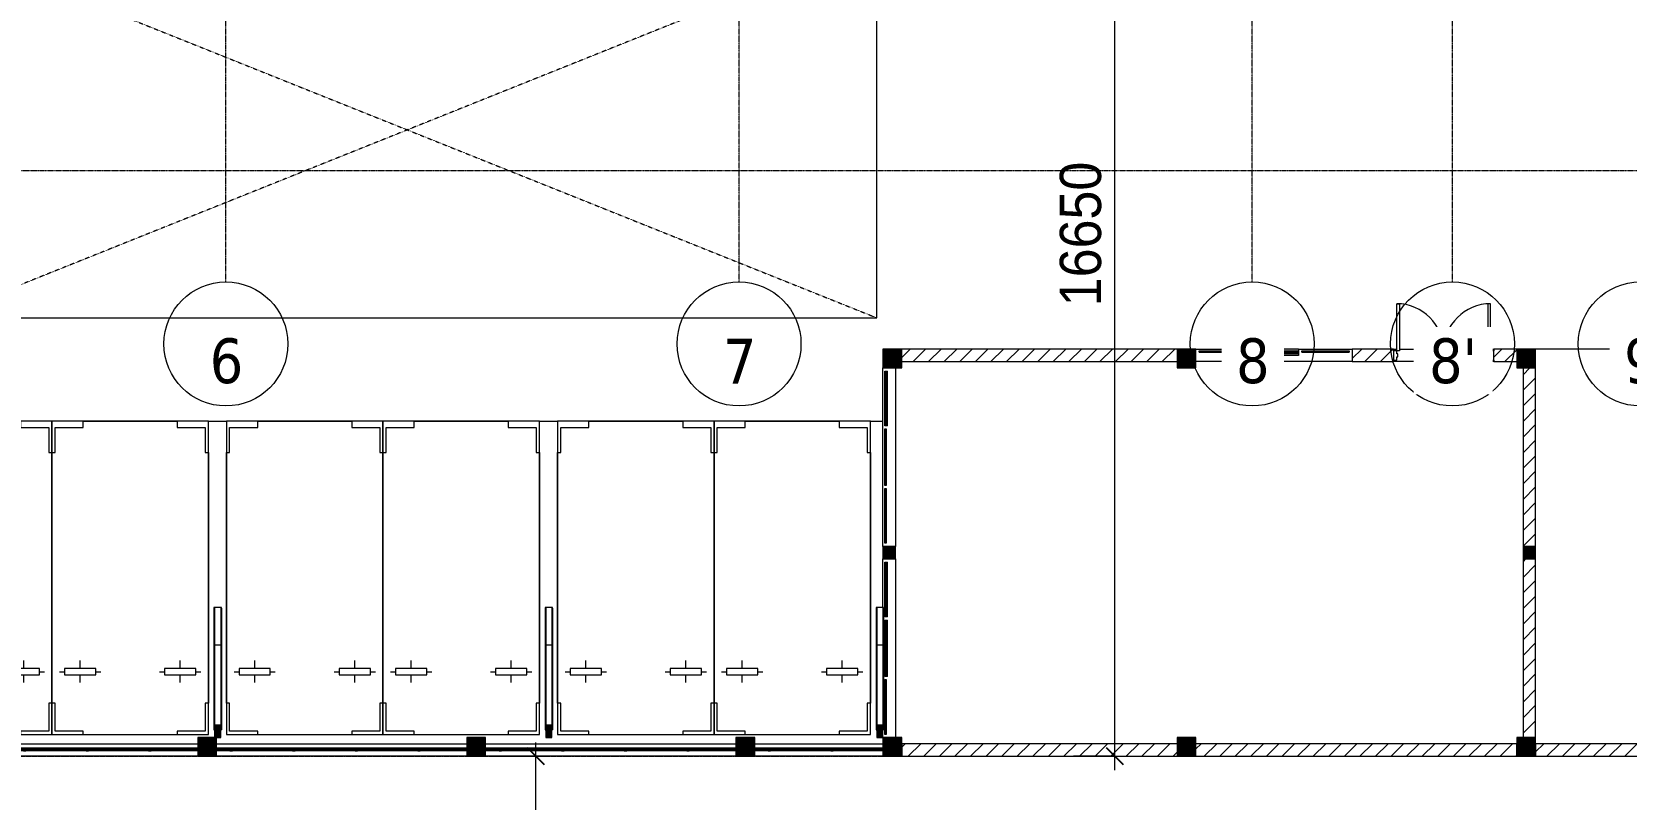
# Model space of a CAD drawing. Header units: millimetres. Extents: x 5356 to 209803, y -16346 to 109894.
# Drawn here: x 57853 to 83328, y 7204 to 19453 of the extents above; entities that cross this region are included whole.
import ezdxf

# ---------------------------------------------------------------- set-up
doc = ezdxf.new("R2010")
doc.units = ezdxf.units.MM
for name, pattern in [('Dash', [6, 3, -3]), ('Double dash', [41.999998, 12, -6, 6, -6, 6, -6]), ('Grid Line', [22.225, 12.7, -3.175, 3.175, -3.175])]:
    doc.linetypes.add(name, pattern=pattern)
for name, color, linetype, lineweight in [('A-ANNO-DIMS', 211, 'Continuous', 9), ('A-ANNO-DIMS-220', 211, 'Continuous', 9), ('A-DOOR', 31, 'Continuous', 9), ('A-DOOR-FRAM', 31, 'Continuous', 9), ('A-FLOR', 192, 'Continuous', 9), ('A-FLOR-HRAL', 11, 'Continuous', 9), ('A-GLAZ-CWMG', 51, 'Continuous', 9), ('A-GLAZ-CWMG-1', 51, 'Continuous', 18), ('A-WALL', 113, 'Continuous', 9), ('A-WALL-3', 113, 'Continuous', 18), ('A-WALL-PATT-3', 111, 'Continuous', 9), ('C-PRKG', 70, 'Continuous', 9), ('C-PRKG-HDLN', 70, 'Dash', 9), ('C-PROP-LINE', 91, 'Double dash', 18), ('S-COLS', 52, 'Continuous', 9), ('S-COLS-1', 254, 'Continuous', 5), ('S-COLS-3', 9, 'Continuous', 9), ('S-COLS-4', 52, 'Continuous', 18), ('S-COLS-HDLN', 52, 'Dash', 9), ('S-GRID-1', 1, 'Grid Line', 9), ('S-GRID-IDEN', 1, 'Continuous', 9)]:
    doc.layers.add(name, color=color, linetype=linetype, lineweight=lineweight)
doc.styles.add('Arial_2', font='arial_0.ttf', dxfattribs={"width": 0.9, "height": 660})
doc.styles.add('Tahoma_B', font='tahomabd_0.ttf', dxfattribs={"height": 715})
doc.dimstyles.new('1_Dim_chi_tiet_khu_đất_2', dxfattribs={"dimscale": 304.8, "dimtxt": 673.371204, "dimasz": 0.866142, "dimexe": 0.721785, "dimexo": 0.0625, "dimgap": 0.072178, "dimtad": 1, "dimdec": 0, "dimrnd": 5, "dimzin": 0, "dimdsep": 46, "dimtxsty": 'Arial_2', "dimblk1": 'OBLIQUE', "dimblk2": 'OBLIQUE', "dimsah": 1, "dimcen": 0.09, "dimdle": 0.721785, "dimazin": 0, "dimtfac": 1, "dimtdec": 4, "dimtix": 1, "dimtmove": 0, "dimatfit": 3, "dimfxl": 2.165354, "dimfxlon": 1, "dimtvp": 1, "dimtolj": 1, "dimtzin": 0, "dimarcsym": 2})
pattern_1 = [(45, (0, 0), (-124.4508, 124.4508), [])]

# ---------------------------------------------------------------- blocks, each defined once
blk = doc.blocks.new('BAI XE PCCC - BAI XE PCCC-V180-TKCS_MB ĐỊNH VỊ MỐC TỌA ĐỘ CÔNG TRÌNH')
at = {"layer": 'C-PRKG'}
for p, q in [((0, 6000), (0, 0)), ((15000, 6000), (0, 6000)), ((15000, 0), (15000, 6000)), ((0, 0), (15000, 0))]:
    blk.add_line(p, q, dxfattribs=at)
at = {"layer": 'C-PRKG-HDLN'}
for p, q in [((15000, 6000), (0, 0)), ((0, 6000), (15000, 0))]:
    blk.add_line(p, q, dxfattribs=at)
blk = doc.blocks.new('NBS_CLDPhysicalSecuritySystems_MtlMeshPnlFncngSym_CLDModsecSecurusS3_InfillPanel - NBS_CLDPhysicalSecuritySystems_MtlMeshPnlFncngSym_CLDModsecSecurusS2_InfillPanel-2369396-TKCS_MB ĐỊNH VỊ MỐC TỌA ĐỘ CÔNG TRÌNH')
at = {"layer": 'A-FLOR-HRAL'}
for p, q in [((218, 27), (0, 27)), ((4000, 6), (0, 6)), ((214, 23), (214, 6)), ((250, 27), (218, 27)), ((1218, 27), (250, 27)), ((254, 6), (254, 23)), ((1214, 23), (1214, 6)), ((1250, 27), (1218, 27)), ((2218, 27), (1250, 27)), ((1254, 6), (1254, 23)), ((2214, 23), (2214, 6)), ((2250, 27), (2218, 27)), ((3218, 27), (2250, 27)), ((2254, 6), (2254, 23)), ((3214, 23), (3214, 6)), ((3250, 27), (3218, 27)), ((4000, 27), (3250, 27)), ((3254, 6), (3254, 23)), ((0, -6), (4000, -6)), ((214, -6), (214, -11)), ((214, -11), (254, -11)), ((254, -11), (254, -6)), ((1214, -6), (1214, -11)), ((1214, -11), (1254, -11)), ((1254, -11), (1254, -6)), ((2214, -6), (2214, -11)), ((2214, -11), (2254, -11)), ((2254, -11), (2254, -6)), ((3214, -6), (3214, -11)), ((3214, -11), (3254, -11)), ((3254, -11), (3254, -6))]:
    blk.add_line(p, q, dxfattribs=at)
for centre, start, end in [((218, 23), 90, 180), ((250, 23), 360, 90), ((1218, 23), 90, 180), ((1250, 23), 360, 90), ((2218, 23), 90, 180), ((2250, 23), 360, 90), ((3218, 23), 90, 180), ((3250, 23), 360, 90)]:
    blk.add_arc(centre, 4, start, end, dxfattribs=at)
blk = doc.blocks.new('NBS_CLDPhysicalSecuritySystems_MtlMeshPnlFncngSym_CLDModsecSecurusS3_InfillPanel - NBS_CLDPhysicalSecuritySystems_MtlMeshPnlFncngSym_CLDModsecSecurusS2_InfillPanel-2369404-TKCS_MB ĐỊNH VỊ MỐC TỌA ĐỘ CÔNG TRÌNH')
at = {"layer": 'A-FLOR-HRAL'}
for p, q in [((218, 27), (0, 27)), ((2049, 6), (0, 6)), ((214, 23), (214, 6)), ((250, 27), (218, 27)), ((1218, 27), (250, 27)), ((254, 6), (254, 23)), ((1214, 23), (1214, 6)), ((1250, 27), (1218, 27)), ((2049, 27), (1250, 27)), ((1254, 6), (1254, 23)), ((0, -6), (2049, -6)), ((214, -6), (214, -11)), ((214, -11), (254, -11)), ((254, -11), (254, -6)), ((1214, -6), (1214, -11)), ((1214, -11), (1254, -11)), ((1254, -11), (1254, -6))]:
    blk.add_line(p, q, dxfattribs=at)
for centre, start, end in [((218, 23), 90, 180), ((250, 23), 360, 90), ((1218, 23), 90, 180), ((1250, 23), 360, 90)]:
    blk.add_arc(centre, 4, start, end, dxfattribs=at)
blk = doc.blocks.new('M_Concrete-Rectangular-Column2 - 300x300-2223046-TKCS_MB ĐỊNH VỊ MỐC TỌA ĐỘ CÔNG TRÌNH')
at = {"layer": 'S-COLS-3'}
blk.add_hatch(color=256, dxfattribs=at).paths.add_polyline_path([(-150, -150), (150, -150), (150, 150), (-150, 150)])
at = {"layer": 'S-COLS-4'}
for p, q in [((150, 150), (-150, 150)), ((-150, 150), (-150, -150)), ((150, -150), (150, 150)), ((-150, -150), (150, -150))]:
    blk.add_line(p, q, dxfattribs=at)
blk = doc.blocks.new('FD_06 - FD_06_EI60-1600x2200_CỬA ĐI 02 CÁNH PANEL THÉP-602137-TKCS_MB ĐỊNH VỊ MỐC TỌA ĐỘ CÔNG TRÌNH')
at = {"layer": 'A-DOOR'}
for p, q in [((-750, 81.35), (-750, 831.35)), ((-750, 831.35), (-705, 831.35)), ((-705, 831.35), (-705, 81.35)), ((750, 831.35), (705, 831.35)), ((705, 831.35), (705, 81.35)), ((750, 81.35), (750, 831.35)), ((-705, 81.35), (-750, 81.35)), ((705, 81.35), (750, 81.35))]:
    blk.add_line(p, q, dxfattribs=at)
for centre, start, end in [((-750, 81.35), 0, 90), ((750, 81.35), 90, 180)]:
    blk.add_arc(centre, 750, start, end, dxfattribs=at)
at = {"layer": 'A-DOOR-FRAM'}
for p, q in [((-750, 81.35), (-800, 81.35)), ((-800, 81.35), (-800, -68.65)), ((-750, 31.5875), (-750, 81.35)), ((-734.125, 31.5875), (-750, 31.5875)), ((-734.125, -19.4375), (-734.125, 31.5875)), ((750, 31.5875), (734.125, 31.5875)), ((734.125, 31.5875), (734.125, -19.4375)), ((750, 81.35), (750, 31.5875)), ((800, 81.35), (750, 81.35)), ((800, -68.65), (800, 81.35)), ((-800, -68.65), (-750, -68.65)), ((-750, -68.65), (-750, -19.4375)), ((-750, -19.4375), (-734.125, -19.4375)), ((734.125, -19.4375), (750, -19.4375)), ((750, -19.4375), (750, -68.65)), ((750, -68.65), (800, -68.65))]:
    blk.add_line(p, q, dxfattribs=at)
blk = doc.blocks.new('Rectangular Mullion - MULLION LA SACH-2333351-TKCS_MB ĐỊNH VỊ MỐC TỌA ĐỘ CÔNG TRÌNH')
at = {"layer": 'A-GLAZ-CWMG'}
for p, q in [((71504, 10063), (71517, 10063)), ((71517, 10063), (71517, 10063)), ((71517, 10063), (71524, 10063)), ((71517, 9163), (71517, 10063)), ((71524, 9163), (71524, 10063)), ((71517, 9163), (71504, 9163)), ((71524, 9163), (71517, 9163)), ((71517, 9163), (71517, 9163))]:
    blk.add_line(p, q, dxfattribs=at)
blk = doc.blocks.new('Rectangular Mullion - MULLION LA SACH-2333350-TKCS_MB ĐỊNH VỊ MỐC TỌA ĐỘ CÔNG TRÌNH')
at = {"layer": 'A-GLAZ-CWMG'}
for p, q in [((71504, 10988), (71517, 10988)), ((71517, 10988), (71517, 10988)), ((71517, 10988), (71524, 10988)), ((71517, 10113), (71517, 10988)), ((71524, 10113), (71524, 10988)), ((71517, 10113), (71504, 10113)), ((71524, 10113), (71517, 10113)), ((71517, 10113), (71517, 10113))]:
    blk.add_line(p, q, dxfattribs=at)
blk = doc.blocks.new('Rectangular Mullion - MULLION LA SACH-V338-TKCS_MB ĐỊNH VỊ MỐC TỌA ĐỘ CÔNG TRÌNH')
at = {"layer": 'A-GLAZ-CWMG'}
blk.add_hatch(color=256, dxfattribs=at).paths.add_polyline_path([(71502, 8238), (71504, 8238), (71502, 9113)])
for p, q in [((71482, 9113), (71482, 9113)), ((71482, 9113), (71502, 9113)), ((71482, 8238), (71482, 9113)), ((71482, 8238), (71482, 9113)), ((71502, 8238), (71482, 8238)), ((71482, 8238), (71482, 8238))]:
    blk.add_line(p, q, dxfattribs=at)
at = {"layer": 'A-GLAZ-CWMG-1'}
for p, q in [((71504, 9113), (71502, 9113)), ((71502, 9113), (71502, 8238)), ((71504, 8238), (71504, 9113)), ((71502, 8238), (71504, 8238))]:
    blk.add_line(p, q, dxfattribs=at)
blk = doc.blocks.new('Rectangular Mullion - MULLION LA SACH-V339-TKCS_MB ĐỊNH VỊ MỐC TỌA ĐỘ CÔNG TRÌNH')
at = {"layer": 'A-GLAZ-CWMG'}
blk.add_hatch(color=256, dxfattribs=at).paths.add_polyline_path([(71502, 9163), (71504, 9163), (71502, 9297)])
for p, q in [((71482, 10063), (71482, 10063)), ((71482, 10063), (71502, 10063)), ((71482, 9163), (71482, 10063)), ((71482, 9163), (71482, 10063)), ((71502, 9163), (71482, 9163)), ((71482, 9163), (71482, 9163))]:
    blk.add_line(p, q, dxfattribs=at)
at = {"layer": 'A-GLAZ-CWMG-1'}
for p, q in [((71504, 10063), (71502, 10063)), ((71502, 10063), (71502, 9163)), ((71504, 9163), (71504, 10063)), ((71502, 9163), (71504, 9163))]:
    blk.add_line(p, q, dxfattribs=at)
blk = doc.blocks.new('G1_SOF - BO TRU - 200x200-2333856-TKCS_MB ĐỊNH VỊ MỐC TỌA ĐỘ CÔNG TRÌNH')
at = {"layer": 'S-COLS-3'}
blk.add_hatch(color=256, dxfattribs=at).paths.add_polyline_path([(100, -100), (100, 100), (-100, 100), (-100, -100)])
at = {"layer": 'S-COLS-4'}
for p, q in [((100, 100), (-100, 100)), ((-100, 100), (-100, -100)), ((100, -100), (100, 100)), ((-100, -100), (100, -100))]:
    blk.add_line(p, q, dxfattribs=at)
at = {"layer": 'S-COLS-HDLN'}
for p, q in [((100, 100), (-100, -100)), ((-100, 100), (100, -100))]:
    blk.add_line(p, q, dxfattribs=at)
blk = doc.blocks.new('TRỤ ĐỂ XE ĐẦU HỒI - TRỤ ĐỂ XE ĐẦU HỒI-2550560-TKCS_MB ĐỊNH VỊ MỐC TỌA ĐỘ CÔNG TRÌNH')
at = {"layer": 'S-COLS-3'}
blk.add_hatch(color=256, dxfattribs=at).paths.add_polyline_path([(-50, 100), (-50, -100), (50, -100), (50, 100)])
at = {"layer": 'S-COLS'}
for p, q in [((-60, -1350), (-60, -20)), ((-50, -20), (-60, -20)), ((-50, -1350), (-50, -20)), ((50, -100), (-50, -100)), ((50, -1350), (50, -20)), ((60, -20), (50, -20)), ((60, -1350), (60, -20)), ((-60, -1966), (-60, -1350)), ((-50, -1350), (-60, -1350)), ((-50, -1966), (-50, -1350)), ((-50, -1375), (50, -1375)), ((50, -1966), (50, -1350)), ((60, -1350), (50, -1350)), ((60, -1966), (60, -1350)), ((-50, -1966), (-60, -1966)), ((-60, -1966), (-60, -1975)), ((-60, -1975), (60, -1975)), ((-50, -1974), (-50, -1966)), ((-50, -1974), (50, -1974)), ((60, -1966), (50, -1966)), ((50, -1974), (50, -1966)), ((60, -1975), (60, -1966))]:
    blk.add_line(p, q, dxfattribs=at)
at = {"layer": 'S-COLS-4'}
for p, q in [((-50, 100), (-50, -20)), ((50, 100), (-50, 100)), ((50, -20), (50, 100))]:
    blk.add_line(p, q, dxfattribs=at)
blk = doc.blocks.new('xe oto1 - xe oto-V345-TKCS_MB ĐỊNH VỊ MỐC TỌA ĐỘ CÔNG TRÌNH')
at = {"layer": 'C-PRKG'}
for p, q in [((-2000, 5000), (-2500, 5000)), ((-2500, 5000), (-2500, 4500)), ((-2500, 5000), (-2500, 0)), ((0, 5000), (-2500, 5000)), ((-2450, 4500), (-2450, 4950)), ((-2450, 4950), (-2000, 4950)), ((-2000, 4950), (-2000, 5000)), ((0, 5000), (-500, 5000)), ((-500, 5000), (-500, 4950)), ((-500, 4950), (-50, 4950)), ((-50, 4950), (-50, 4500)), ((0, 4500), (0, 5000)), ((0, 0), (0, 5000)), ((-2500, 4500), (-2450, 4500)), ((-2500, 500), (-2500, 4500)), ((-2500, 4500), (-2500, 500)), ((-50, 4500), (0, 4500)), ((0, 500), (0, 4500)), ((0, 4500), (0, 500)), ((-2050, 4170), (-2050, 4050)), ((-2050, 4170), (-2050, 4050)), ((-450, 4170), (-450, 4050)), ((-450, 4170), (-450, 4050)), ((-2300, 4000), (-2380, 4000)), ((-2300, 4000), (-2380, 4000)), ((-1800, 4050), (-2300, 4050)), ((-2300, 4050), (-2300, 3950)), ((-2300, 3950), (-1800, 3950)), ((-2050, 3950), (-2050, 3820)), ((-2050, 3950), (-2050, 3820)), ((-1800, 3950), (-1800, 4050)), ((-1720, 4000), (-1800, 4000)), ((-1720, 4000), (-1800, 4000)), ((-700, 4000), (-780, 4000)), ((-700, 4000), (-780, 4000)), ((-200, 4050), (-700, 4050)), ((-700, 4050), (-700, 3950)), ((-700, 3950), (-200, 3950)), ((-450, 3950), (-450, 3820)), ((-450, 3950), (-450, 3820)), ((-200, 3950), (-200, 4050)), ((-120, 4000), (-200, 4000)), ((-120, 4000), (-200, 4000)), ((-2450, 500), (-2500, 500)), ((-2500, 500), (-2500, 0)), ((-2450, 100), (-2450, 500)), ((0, 500), (-50, 500)), ((-50, 500), (-50, 100)), ((0, 0), (0, 500)), ((-2500, 0), (-2000, 0)), ((-2500, 0), (0, 0)), ((-2000, 100), (-2450, 100)), ((-2000, 0), (-2000, 100)), ((-500, 100), (-500, 0)), ((-50, 100), (-500, 100)), ((-500, 0), (0, 0))]:
    blk.add_line(p, q, dxfattribs=at)
blk = doc.blocks.new('Rectangular Mullion - 50 x 100mm-2492468-TKCS_MB ĐỊNH VỊ MỐC TỌA ĐỘ CÔNG TRÌNH')
at = {"layer": 'A-GLAZ-CWMG'}
h = blk.add_hatch(color=256, dxfattribs=at)
h.paths.add_polyline_path([(77311, 14288), (78094, 14288), (78094, 14317), (77311, 14317)])
h.paths.add_polyline_path([(77982, 14359), (78094, 14359), (78094, 14388), (77311, 14388), (77311, 14359)])
for p, q in [((77311, 14359), (77311, 14388)), ((78094, 14388), (77311, 14388)), ((77311, 14288), (77311, 14317)), ((78094, 14288), (77311, 14288)), ((78094, 14388), (78094, 14359)), ((78094, 14317), (78094, 14288))]:
    blk.add_line(p, q, dxfattribs=at)
blk = doc.blocks.new('Rectangular Mullion - MULLION LA SACH-2492470-TKCS_MB ĐỊNH VỊ MỐC TỌA ĐỘ CÔNG TRÌNH')
at = {"layer": 'A-GLAZ-CWMG'}
for p, q in [((77311, 14323), (77311, 14337)), ((77311, 14317), (77311, 14323)), ((77311, 14323), (77311, 14323)), ((77311, 14323), (78094, 14323)), ((77311, 14317), (78094, 14317)), ((78094, 14337), (78094, 14323)), ((78094, 14323), (78094, 14323)), ((78094, 14323), (78094, 14317))]:
    blk.add_line(p, q, dxfattribs=at)
blk = doc.blocks.new('Rectangular Mullion - MULLION LA SACH-2492469-TKCS_MB ĐỊNH VỊ MỐC TỌA ĐỘ CÔNG TRÌNH')
at = {"layer": 'A-GLAZ-CWMG'}
blk.add_hatch(color=256, dxfattribs=at).paths.add_polyline_path([(77261, 14337), (77261, 14339), (76503, 14337)])
for p, q in [((76503, 14359), (77261, 14359)), ((76503, 14359), (77261, 14359)), ((76503, 14339), (76503, 14359)), ((76503, 14359), (76503, 14359)), ((77261, 14359), (77261, 14359)), ((77261, 14359), (77261, 14339))]:
    blk.add_line(p, q, dxfattribs=at)
at = {"layer": 'A-GLAZ-CWMG-1'}
for p, q in [((77261, 14339), (76503, 14339)), ((76503, 14339), (76503, 14337)), ((76503, 14337), (77261, 14337)), ((77261, 14337), (77261, 14339))]:
    blk.add_line(p, q, dxfattribs=at)
blk = doc.blocks.new('Rectangular Mullion - MULLION LA SACH-V347-TKCS_MB ĐỊNH VỊ MỐC TỌA ĐỘ CÔNG TRÌNH')
at = {"layer": 'A-GLAZ-CWMG'}
for p, q in [((77311, 14359), (78094, 14359)), ((77311, 14359), (78094, 14359)), ((77311, 14339), (77311, 14359)), ((77311, 14359), (77311, 14359)), ((78094, 14359), (78094, 14359)), ((78094, 14359), (78094, 14339))]:
    blk.add_line(p, q, dxfattribs=at)
at = {"layer": 'A-GLAZ-CWMG-1'}
for p, q in [((78094, 14339), (77311, 14339)), ((77311, 14339), (77311, 14337)), ((77311, 14337), (78094, 14337)), ((78094, 14337), (78094, 14339))]:
    blk.add_line(p, q, dxfattribs=at)
blk = doc.blocks.new('Family - ___-1476882-TKCS_MB ĐỊNH VỊ MỐC TỌA ĐỘ CÔNG TRÌNH')
at = {"layer": 'C-PROP-LINE'}
blk.add_line((26104, 7888), (134801, 7888), dxfattribs=at)
blk = doc.blocks.new('Grid - M_Grid Head - Circle-353313-TKCS_MB ĐỊNH VỊ MỐC TỌA ĐỘ CÔNG TRÌNH')
at = {"layer": 'S-GRID-IDEN'}
blk.add_circle((0, 0), 4.5, dxfattribs=at)
blk = doc.blocks.new('DIMBLOCK11-TKCS_MB ĐỊNH VỊ MỐC TỌA ĐỘ CÔNG TRÌNH')
at = {"layer": 'A-ANNO-DIMS-220', "lineweight": 25}
for p, q in [((65906, 7888), (65774, 8020)), ((65906, 7888), (66038, 7756)), ((65906, -12331), (65774, -12199)), ((65906, -12331), (66038, -12463))]:
    blk.add_line(p, q, dxfattribs=at)
at = {"layer": 'A-ANNO-DIMS-220'}
for p, q in [((65906, -12551), (65906, 8108)), ((65246, 7888), (66126, 7888)), ((65906, 7888), (65246, 7888)), ((65246, -12331), (66126, -12331)), ((65906, -12331), (65246, -12331))]:
    blk.add_line(p, q, dxfattribs=at)
at = {"layer": 'A-ANNO-DIMS-220', "color": 0, "insert": (65027, -3361), "char_height": 660, "width": 2734.92, "attachment_point": 1, "rotation": 90, "line_spacing_factor": 0.941778, "style": 'Arial_2'}
blk.add_mtext('20220', dxfattribs=at)
blk = doc.blocks.new('_Oblique')
at = {"color": 0, "linetype": 'ByBlock', "lineweight": -2}
blk.add_line((-0.5, -0.5), (0.5, 0.5), dxfattribs=at)
blk = doc.blocks.new('DIMBLOCK30-TKCS_MB ĐỊNH VỊ MỐC TỌA ĐỘ CÔNG TRÌNH')
at = {"layer": 'A-ANNO-DIMS-220'}
for p, q in [((75157, 7668), (75157, 24757)), ((74497, 24537), (75377, 24537)), ((75157, 24537), (74497, 24537)), ((74497, 7888), (75377, 7888)), ((75157, 7888), (74497, 7888))]:
    blk.add_line(p, q, dxfattribs=at)
at = {"layer": 'A-ANNO-DIMS-220', "lineweight": 25}
for p, q in [((75157, 24537), (75025, 24669)), ((75157, 24537), (75289, 24405)), ((75157, 7888), (75025, 8020)), ((75157, 7888), (75289, 7756))]:
    blk.add_line(p, q, dxfattribs=at)
at = {"layer": 'A-ANNO-DIMS-220', "color": 0, "insert": (74278, 15073), "char_height": 660, "width": 2734.92, "attachment_point": 1, "rotation": 90, "line_spacing_factor": 0.941778, "style": 'Arial_2'}
blk.add_mtext('16650', dxfattribs=at)

msp = doc.modelspace()

# ---------------------------------------------------------------- hatches: boundary and pattern name
at = {"layer": 'A-WALL-PATT-3'}
h = msp.add_hatch(dxfattribs=at)
h.set_pattern_fill('FP_1', color=256, style=0, pattern_type=2)
h.set_pattern_definition(pattern_1)
h.paths.add_polyline_path([(71752.6, 14188.2), (76152.6, 14188.2), (76152.6, 14388.2), (71752.6, 14388.2)])
h = msp.add_hatch(dxfattribs=at)
h.set_pattern_fill('FP_1', color=256, style=0, pattern_type=2)
h.set_pattern_definition(pattern_1)
h.paths.add_polyline_path([(79599.2, 14188.2), (79611.7, 14188.2), (79611.7, 14388.2), (78952.6, 14388.2), (78952.6, 14188.2)])
h.paths.add_polyline_path([(81211.7, 14188.2), (81580.7, 14188.2), (81580.7, 14388.2), (81211.7, 14388.2), (81211.7, 14213.2)])
h = msp.add_hatch(dxfattribs=at)
h.set_pattern_fill('FP_1', color=256, style=0, pattern_type=2)
h.set_pattern_definition(pattern_1)
h.paths.add_polyline_path([(81880.7, 8188.2), (81880.7, 11038.2), (81680.7, 11038.2), (81680.7, 8188.2)])
h.paths.add_polyline_path([(81880.7, 11238.2), (81880.7, 14088.2), (81680.7, 14088.2), (81680.7, 11238.2)])
h = msp.add_hatch(dxfattribs=at)
h.set_pattern_fill('FP_1', color=256, style=0, pattern_type=2)
h.set_pattern_definition(pattern_1)
h.paths.add_polyline_path([(71752.6, 7888.2), (76152.6, 7888.2), (76152.6, 8088.2), (71752.6, 8088.2)])
h = msp.add_hatch(dxfattribs=at)
h.set_pattern_fill('FP_1', color=256, style=0, pattern_type=2)
h.set_pattern_definition(pattern_1)
h.paths.add_polyline_path([(77982.5, 7888.2), (81580.7, 7888.2), (81580.7, 8088.2), (76452.6, 8088.2), (76452.6, 7888.2)])
h = msp.add_hatch(dxfattribs=at)
h.set_pattern_fill('FP_1', color=256, style=0, pattern_type=2)
h.set_pattern_definition(pattern_1)
h.paths.add_polyline_path([(81880.7, 7888.2), (85330.7, 7888.2), (85330.7, 8088.2), (81880.7, 8088.2)])
at = {"layer": 'S-COLS-1'}
for points in [[(60503.5, 7888.2), (60803.5, 7888.2), (60803.5, 8188.2), (60503.5, 8188.2)], [(64803.5, 7888.2), (65103.5, 7888.2), (65103.5, 8188.2), (64803.5, 8188.2)], [(69103.5, 7888.2), (69403.5, 7888.2), (69403.5, 8188.2), (69103.5, 8188.2)], [(71452.6, 7888.2), (71752.6, 7888.2), (71752.6, 8188.2), (71452.6, 8188.2)], [(81580.7, 7888.2), (81880.7, 7888.2), (81880.7, 8188.2), (81580.7, 8188.2)]]:
    msp.add_hatch(color=256, dxfattribs=at).paths.add_polyline_path(points)

# ---------------------------------------------------------------- linework, layer by layer
at = {"layer": 'A-FLOR'}
for p, q in [((85330.7, 14388.2), (81880.7, 14388.2)), ((58672.6, 13236.9), (60172.6, 13236.9)), ((60672.6, 13236.9), (60962.6, 13236.9)), ((61462.6, 13236.9), (62962.6, 13236.9)), ((63962.6, 13236.9), (65462.6, 13236.9)), ((65962.6, 13236.9), (66252.6, 13236.9)), ((66752.6, 13236.9), (68252.6, 13236.9)), ((69252.6, 13236.9), (70752.6, 13236.9)), ((71252.6, 13236.9), (71452.6, 13236.9))]:
    msp.add_line(p, q, dxfattribs=at)
at = {"layer": 'A-WALL'}
for p, q in [((76452.6, 14388.2), (77310.9, 14388.2)), ((78094.2, 14388.2), (78952.6, 14388.2)), ((79611.7, 14388.2), (79661.7, 14388.2)), ((79706.7, 14388.2), (81116.7, 14388.2)), ((81161.7, 14388.2), (81211.7, 14388.2)), ((71452.6, 11238.2), (71452.6, 14088.2)), ((71652.6, 14088.2), (71652.6, 11238.2)), ((78952.6, 14188.2), (76452.6, 14188.2)), ((81211.7, 14188.2), (79611.7, 14188.2)), ((71452.6, 10263.7), (71452.6, 11038.2)), ((71652.6, 11038.2), (71652.6, 8188.2)), ((56503.5, 8088.2), (60503.5, 8088.2)), ((60803.5, 8088.2), (64803.5, 8088.2)), ((65103.5, 8088.2), (69103.5, 8088.2)), ((69403.5, 8088.2), (71452.6, 8088.2)), ((60503.5, 7888.2), (56503.5, 7888.2)), ((64803.5, 7888.2), (60803.5, 7888.2)), ((69103.5, 7888.2), (65103.5, 7888.2)), ((71452.6, 7888.2), (69403.5, 7888.2))]:
    msp.add_line(p, q, dxfattribs=at)
at = {"layer": 'A-WALL-3'}
for p, q in [((76152.6, 14388.2), (71752.6, 14388.2)), ((79611.7, 14388.2), (78952.6, 14388.2)), ((78952.6, 14388.2), (78952.6, 14188.2)), ((79611.7, 14363.2), (79611.7, 14388.2)), ((81580.7, 14388.2), (81211.7, 14388.2)), ((81211.7, 14388.2), (81211.7, 14363.2)), ((71752.6, 14188.2), (76152.6, 14188.2)), ((78952.6, 14188.2), (79611.7, 14188.2)), ((79611.7, 14188.2), (79611.7, 14213.2)), ((81211.7, 14213.2), (81211.7, 14188.2)), ((81211.7, 14188.2), (81580.7, 14188.2)), ((81680.7, 14088.2), (81680.7, 11238.2)), ((81880.7, 11238.2), (81880.7, 14088.2)), ((81680.7, 11038.2), (81680.7, 8188.2)), ((81880.7, 8188.2), (81880.7, 11038.2)), ((81680.7, 8188.2), (81880.7, 8188.2)), ((76152.6, 8088.2), (71752.6, 8088.2)), ((71752.6, 8088.2), (71752.6, 7888.2)), ((81580.7, 8088.2), (76452.6, 8088.2)), ((81580.7, 7888.2), (81580.7, 8088.2)), ((85330.7, 8088.2), (81880.7, 8088.2)), ((81880.7, 8088.2), (81880.7, 7888.2)), ((71752.6, 7888.2), (76152.6, 7888.2)), ((76452.6, 7888.2), (81580.7, 7888.2)), ((81880.7, 7888.2), (85330.7, 7888.2))]:
    msp.add_line(p, q, dxfattribs=at)
at = {"layer": 'S-COLS-4'}
for p, q in [((60772.6, 8188.2), (60503.5, 8188.2)), ((60503.5, 8188.2), (60503.5, 7888.2)), ((60803.5, 7888.2), (60803.5, 8188.2)), ((65103.5, 8188.2), (64803.5, 8188.2)), ((64803.5, 8188.2), (64803.5, 7888.2)), ((65103.5, 7888.2), (65103.5, 8188.2)), ((69403.5, 8188.2), (69103.5, 8188.2)), ((69103.5, 8188.2), (69103.5, 7888.2)), ((69403.5, 7888.2), (69403.5, 8188.2)), ((71752.6, 8188.2), (71452.6, 8188.2)), ((71452.6, 8188.2), (71452.6, 7888.2)), ((71752.6, 7888.2), (71752.6, 8188.2)), ((81880.7, 8188.2), (81580.7, 8188.2)), ((81580.7, 8188.2), (81580.7, 7888.2)), ((81880.7, 7888.2), (81880.7, 8188.2)), ((60503.5, 7888.2), (60803.5, 7888.2)), ((64803.5, 7888.2), (65103.5, 7888.2)), ((69103.5, 7888.2), (69403.5, 7888.2)), ((71452.6, 7888.2), (71752.6, 7888.2)), ((81580.7, 7888.2), (81880.7, 7888.2))]:
    msp.add_line(p, q, dxfattribs=at)
at = {"layer": 'S-GRID-1'}
for p, q in [((60952.6, 15460.6), (60952.6, 20960.6)), ((69152.6, 15460.6), (69152.6, 20960.6)), ((77352.6, 15460.6), (77352.6, 20960.6)), ((80552.6, 15460.6), (80552.6, 20960.6)), ((131551.8, 17236.9), (29351.8, 17236.9))]:
    msp.add_line(p, q, dxfattribs=at)

# ---------------------------------------------------------------- block references
at = {"layer": 'A-DOOR'}
msp.add_blockref('FD_06 - FD_06_EI60-1600x2200_CỬA ĐI 02 CÁNH PANEL THÉP-602137-TKCS_MB ĐỊNH VỊ MỐC TỌA ĐỘ CÔNG TRÌNH', (80411.7, 14281.9), dxfattribs=at)
at = {"layer": 'A-FLOR-HRAL'}
for name, p in [('NBS_CLDPhysicalSecuritySystems_MtlMeshPnlFncngSym_CLDModsecSecurusS3_InfillPanel - NBS_CLDPhysicalSecuritySystems_MtlMeshPnlFncngSym_CLDModsecSecurusS2_InfillPanel-2369396-TKCS_MB ĐỊNH VỊ MỐC TỌA ĐỘ CÔNG TRÌNH', (56503.5, 7988.2)), ('NBS_CLDPhysicalSecuritySystems_MtlMeshPnlFncngSym_CLDModsecSecurusS3_InfillPanel - NBS_CLDPhysicalSecuritySystems_MtlMeshPnlFncngSym_CLDModsecSecurusS2_InfillPanel-2369396-TKCS_MB ĐỊNH VỊ MỐC TỌA ĐỘ CÔNG TRÌNH', (60803.5, 7988.2)), ('NBS_CLDPhysicalSecuritySystems_MtlMeshPnlFncngSym_CLDModsecSecurusS3_InfillPanel - NBS_CLDPhysicalSecuritySystems_MtlMeshPnlFncngSym_CLDModsecSecurusS2_InfillPanel-2369396-TKCS_MB ĐỊNH VỊ MỐC TỌA ĐỘ CÔNG TRÌNH', (65103.5, 7988.2)), ('NBS_CLDPhysicalSecuritySystems_MtlMeshPnlFncngSym_CLDModsecSecurusS3_InfillPanel - NBS_CLDPhysicalSecuritySystems_MtlMeshPnlFncngSym_CLDModsecSecurusS2_InfillPanel-2369404-TKCS_MB ĐỊNH VỊ MỐC TỌA ĐỘ CÔNG TRÌNH', (69403.5, 7988.2))]:
    msp.add_blockref(name, p, dxfattribs=at)
at = {"layer": 'A-GLAZ-CWMG'}
for name, p in [('Rectangular Mullion - MULLION LA SACH-2492469-TKCS_MB ĐỊNH VỊ MỐC TỌA ĐỘ CÔNG TRÌNH', (0, 0)), ('Rectangular Mullion - 50 x 100mm-2492468-TKCS_MB ĐỊNH VỊ MỐC TỌA ĐỘ CÔNG TRÌNH', (0, 0)), ('Rectangular Mullion - MULLION LA SACH-V347-TKCS_MB ĐỊNH VỊ MỐC TỌA ĐỘ CÔNG TRÌNH', (0, 0)), ('Rectangular Mullion - MULLION LA SACH-2492470-TKCS_MB ĐỊNH VỊ MỐC TỌA ĐỘ CÔNG TRÌNH', (0, 0)), ('Rectangular Mullion - MULLION LA SACH-2492469-TKCS_MB ĐỊNH VỊ MỐC TỌA ĐỘ CÔNG TRÌNH', (1641.7, 0)), ('Rectangular Mullion - MULLION LA SACH-V338-TKCS_MB ĐỊNH VỊ MỐC TỌA ĐỘ CÔNG TRÌNH', (0, 4925)), ('Rectangular Mullion - MULLION LA SACH-2333350-TKCS_MB ĐỊNH VỊ MỐC TỌA ĐỘ CÔNG TRÌNH', (0, 3050)), ('Rectangular Mullion - MULLION LA SACH-V339-TKCS_MB ĐỊNH VỊ MỐC TỌA ĐỘ CÔNG TRÌNH', (0, 3050)), ('Rectangular Mullion - MULLION LA SACH-V338-TKCS_MB ĐỊNH VỊ MỐC TỌA ĐỘ CÔNG TRÌNH', (0, 3050)), ('Rectangular Mullion - MULLION LA SACH-V338-TKCS_MB ĐỊNH VỊ MỐC TỌA ĐỘ CÔNG TRÌNH', (0, 1875)), ('Rectangular Mullion - MULLION LA SACH-2333350-TKCS_MB ĐỊNH VỊ MỐC TỌA ĐỘ CÔNG TRÌNH', (0, 0)), ('Rectangular Mullion - MULLION LA SACH-V339-TKCS_MB ĐỊNH VỊ MỐC TỌA ĐỘ CÔNG TRÌNH', (0, 0)), ('Rectangular Mullion - MULLION LA SACH-2333351-TKCS_MB ĐỊNH VỊ MỐC TỌA ĐỘ CÔNG TRÌNH', (0, 0)), ('Rectangular Mullion - MULLION LA SACH-V338-TKCS_MB ĐỊNH VỊ MỐC TỌA ĐỘ CÔNG TRÌNH', (0, 0))]:
    msp.add_blockref(name, p, dxfattribs=at)
at = {"layer": 'C-PRKG'}
msp.add_blockref('BAI XE PCCC - BAI XE PCCC-V180-TKCS_MB ĐỊNH VỊ MỐC TỌA ĐỘ CÔNG TRÌNH', (56352.6, 14888.2), dxfattribs=at)
at = {"layer": 'C-PRKG', "rotation": 180}
for p in [(55672.6, 13236.9), (58172.6, 13236.9), (60962.6, 13236.9), (63462.6, 13236.9), (66252.6, 13236.9), (68752.6, 13236.9)]:
    msp.add_blockref('xe oto1 - xe oto-V345-TKCS_MB ĐỊNH VỊ MỐC TỌA ĐỘ CÔNG TRÌNH', p, dxfattribs=at)
at = {"layer": 'C-PROP-LINE'}
msp.add_blockref('Family - ___-1476882-TKCS_MB ĐỊNH VỊ MỐC TỌA ĐỘ CÔNG TRÌNH', (0, 0), dxfattribs=at)
at = {"layer": 'S-COLS'}
for name, p, rotation in [('M_Concrete-Rectangular-Column2 - 300x300-2223046-TKCS_MB ĐỊNH VỊ MỐC TỌA ĐỘ CÔNG TRÌNH', (71602.6, 14238.2), 90.00000000000058), ('M_Concrete-Rectangular-Column2 - 300x300-2223046-TKCS_MB ĐỊNH VỊ MỐC TỌA ĐỘ CÔNG TRÌNH', (76302.6, 14238.2), 90.00000000000058), ('M_Concrete-Rectangular-Column2 - 300x300-2223046-TKCS_MB ĐỊNH VỊ MỐC TỌA ĐỘ CÔNG TRÌNH', (81730.7, 14238.2), 90.00000000000058), ('TRỤ ĐỂ XE ĐẦU HỒI - TRỤ ĐỂ XE ĐẦU HỒI-2550560-TKCS_MB ĐỊNH VỊ MỐC TỌA ĐỘ CÔNG TRÌNH', (60822.6, 8288.2), 180), ('TRỤ ĐỂ XE ĐẦU HỒI - TRỤ ĐỂ XE ĐẦU HỒI-2550560-TKCS_MB ĐỊNH VỊ MỐC TỌA ĐỘ CÔNG TRÌNH', (66112.6, 8288.2), 180), ('TRỤ ĐỂ XE ĐẦU HỒI - TRỤ ĐỂ XE ĐẦU HỒI-2550560-TKCS_MB ĐỊNH VỊ MỐC TỌA ĐỘ CÔNG TRÌNH', (71402.6, 8288.2), 180), ('M_Concrete-Rectangular-Column2 - 300x300-2223046-TKCS_MB ĐỊNH VỊ MỐC TỌA ĐỘ CÔNG TRÌNH', (76302.6, 8038.2), 90.00000000000058)]:
    msp.add_blockref(name, p, dxfattribs=dict(at, rotation=rotation))
for p in [(71552.6, 11138.2), (81780.7, 11138.2)]:
    msp.add_blockref('G1_SOF - BO TRU - 200x200-2333856-TKCS_MB ĐỊNH VỊ MỐC TỌA ĐỘ CÔNG TRÌNH', p, dxfattribs=at)
at = {"layer": 'S-GRID-IDEN', "xscale": 219.9999999999998, "yscale": 219.9999999999998, "zscale": 219.9999999999998}
for p in [(60952.6, 14470.6), (69152.6, 14470.6), (77352.6, 14470.6), (80552.6, 14470.6), (83552.6, 14470.6)]:
    msp.add_blockref('Grid - M_Grid Head - Circle-353313-TKCS_MB ĐỊNH VỊ MỐC TỌA ĐỘ CÔNG TRÌNH', p, dxfattribs=at)

# ---------------------------------------------------------------- dimensions: what is measured, and where the dimension line sits
at = {"layer": 'A-ANNO-DIMS'}
for base, p1, p2, override, picture, middle in [((75156.7, 24536.9), (74496.7, 7888.2), (74496.7, 24536.9), {"dimpost": '<>', "dimfxl": 16648.70801}, 'DIMBLOCK30-TKCS_MB ĐỊNH VỊ MỐC TỌA ĐỘ CÔNG TRÌNH', (74797.7, 16212.6)), ((65906.3, 7888.2), (65246.3, -12330.8), (65246.3, 7888.2), {"dimpost": '<>', "dimfxl": 20219.073741}, 'DIMBLOCK11-TKCS_MB ĐỊNH VỊ MỐC TỌA ĐỘ CÔNG TRÌNH', (65547.3, -2221.3))]:
    dim = msp.add_linear_dim(base=base, p1=p1, p2=p2, angle=90, dimstyle='1_Dim_chi_tiet_khu_đất_2', override=override, dxfattribs=at)
    dim.commit()
    dim.dimension.update_dxf_attribs({"geometry": picture, "text_midpoint": middle})

# ---------------------------------------------------------------- next in the draw order: texts
at = {"layer": 'S-GRID-IDEN', "char_height": 715, "attachment_point": 5, "line_spacing_factor": 0.996129, "style": 'Tahoma_B', "bg_fill": 3, "box_fill_scale": 1.25, "bg_fill_color": 256, "bg_fill_true_color": 13158600, "bg_fill_transparency": 0}
for s, insert, width in [('\\pt2793.99835,5587.9967,8382.0022,11176.00055,13969.9989,16763.99725,19558.00275,22352.0011,25145.99945,27939.9978,30734.0033,33528.00165,36322,39115.99835,41909.9967,44704.0022,47498.00055,50291.9989,53085.99725,55880.00275,58674.0011,61467.99945,64261.9978,67056.0033,69850.00165,72644,75437.99835,78231.9967,81026.0022,83820.00055,86613.9989,89407.99725;6', (60962.9, 14196), 640.2), ('\\pt2793.99835,5587.9967,8382.0022,11176.00055,13969.9989,16763.99725,19558.00275,22352.0011,25145.99945,27939.9978,30734.0033,33528.00165,36322,39115.99835,41909.9967,44704.0022,47498.00055,50291.9989,53085.99725,55880.00275,58674.0011,61467.99945,64261.9978,67056.0033,69850.00165,72644,75437.99835,78231.9967,81026.0022,83820.00055,86613.9989,89407.99725;7', (69162.9, 14196), 640.2), ('\\pt2793.99835,5587.9967,8382.0022,11176.00055,13969.9989,16763.99725,19558.00275,22352.0011,25145.99945,27939.9978,30734.0033,33528.00165,36322,39115.99835,41909.9967,44704.0022,47498.00055,50291.9989,53085.99725,55880.00275,58674.0011,61467.99945,64261.9978,67056.0033,69850.00165,72644,75437.99835,78231.9967,81026.0022,83820.00055,86613.9989,89407.99725;8', (77362.9, 14196), 640.2), ("\\pt2793.99835,5587.9967,8382.0022,11176.00055,13969.9989,16763.99725,19558.00275,22352.0011,25145.99945,27939.9978,30734.0033,33528.00165,36322,39115.99835,41909.9967,44704.0022,47498.00055,50291.9989,53085.99725,55880.00275,58674.0011,61467.99945,64261.9978,67056.0033,69850.00165,72644,75437.99835,78231.9967,81026.0022,83820.00055,86613.9989,89407.99725;8'", (80562.9, 14196), 902), ('\\pt2793.99835,5587.9967,8382.0022,11176.00055,13969.9989,16763.99725,19558.00275,22352.0011,25145.99945,27939.9978,30734.0033,33528.00165,36322,39115.99835,41909.9967,44704.0022,47498.00055,50291.9989,53085.99725,55880.00275,58674.0011,61467.99945,64261.9978,67056.0033,69850.00165,72644,75437.99835,78231.9967,81026.0022,83820.00055,86613.9989,89407.99725;9', (83562.9, 14196), 640.2)]:
    msp.add_mtext(s, dxfattribs=dict(at, insert=insert, width=width))

doc.saveas('drawing.dxf')
